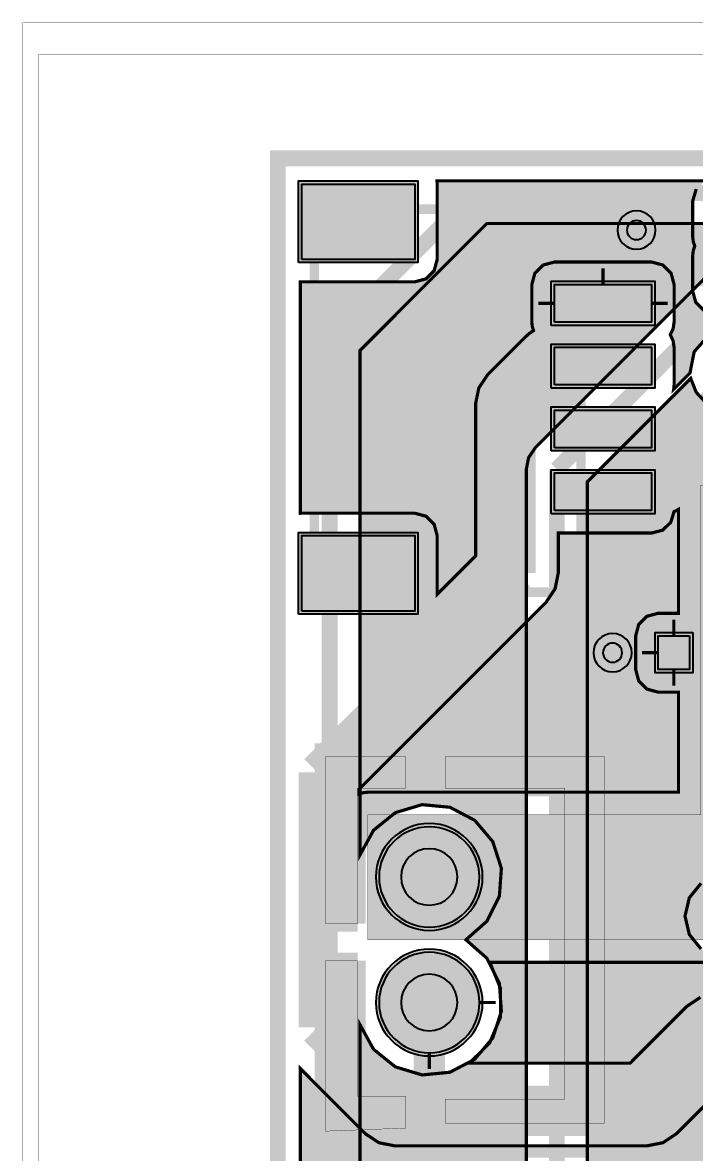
# Model space of a CAD drawing. Header units: millimetres. Extents: x 292.6 to 386.6, y -84.8 to -44.4.
# Drawn here: x 292.61 to 303.31, y -67.52 to -49.53 of the extents above; entities that cross this region are included whole.
import ezdxf

# ---------------------------------------------------------------- set-up
doc = ezdxf.new("R2010")
doc.units = ezdxf.units.MM
doc.header["$MEASUREMENT"] = 0
for name, color, linetype, true_color in [('Board-Outline-Layer', 7, 'Continuous', 0xff00ff), ('Bottom-Layer', 7, 'Continuous', 0x0000ff), ('Bottom-Paste-Mask-Layer', 7, 'Continuous', 0x800000), ('Bottom-Solder-Mask-Layer', 7, 'Continuous', 0xaa00ff), ('Document-Layer', 7, 'Continuous', 0xffffff), ('Hole-Layer', 7, 'Continuous', 0x222222), ('Multi-Layer', 7, 'Continuous', 0xc0c0c0), ('Top-Layer', 7, 'Continuous', 0xff0000), ('Top-Paste-Mask-Layer', 7, 'Continuous', 0x808080), ('Top-Silkscreen-Layer', 7, 'Continuous', 0xffcc00), ('Top-Solder-Mask-Layer', 7, 'Continuous', 0x800080)]:
    doc.layers.add(name, color=color, linetype=linetype, true_color=true_color)

msp = doc.modelspace()

# ---------------------------------------------------------------- hatches: boundary and pattern name
at = {"layer": 'Bottom-Layer'}
for points in [[(297.031, -81.582), (297.031, -74.871), (297.079, -74.985), (297.155, -75.082), (301.791, -79.718), (301.948, -79.823), (302.134, -79.86), (304.419, -79.86), (304.713, -79.91), (304.999, -79.826), (305.219, -79.625), (305.329, -79.348), (305.307, -79.05), (305.156, -78.793), (304.908, -78.628), (304.612, -78.588), (304.329, -78.682), (304.115, -78.89), (302.335, -78.89), (297.983, -74.538), (297.983, -65.489), (298.198, -65.879), (298.545, -66.159), (298.972, -66.288), (299.415, -66.245), (299.81, -66.038), (300.098, -65.698), (300.235, -65.274), (300.203, -64.829), (300.004, -64.43), (299.67, -64.135), (300.004, -63.84), (300.203, -63.441), (300.235, -62.997), (300.098, -62.572), (299.81, -62.232), (299.415, -62.025), (298.972, -61.983), (298.545, -62.111), (298.198, -62.391), (297.983, -62.782), (297.983, -54.748), (300.003, -52.728), (304.345, -52.728), (300.775, -56.299), (300.669, -56.456), (300.632, -56.642), (300.632, -68.295), (300.669, -68.481), (300.775, -68.638), (306.775, -74.638), (306.932, -74.743), (307.118, -74.78), (307.648, -74.78), (313.399, -80.531), (313.556, -80.636), (313.742, -80.673), (316.357, -80.673), (316.651, -80.723), (316.937, -80.639), (317.157, -80.438), (317.267, -80.161), (317.245, -79.863), (317.094, -79.606), (316.846, -79.441), (316.55, -79.401), (316.267, -79.495), (316.054, -79.703), (313.943, -79.703), (308.192, -73.952), (308.034, -73.847), (307.849, -73.81), (307.319, -73.81), (301.603, -68.094), (301.603, -56.843), (303.252, -55.194), (303.338, -55.413), (303.495, -55.587), (303.703, -55.696), (303.936, -55.726), (304.032, -56.035), (304.263, -56.261), (304.574, -56.351), (304.731, -56.456), (304.916, -56.492), (313.284, -56.492), (313.571, -56.563), (313.861, -56.501), (314.094, -56.32), (314.094, -58.558), (306.198, -58.558), (305.973, -58.637), (305.848, -58.84), (305.839, -58.884), (305.837, -58.928), (305.837, -61.35), (305.831, -61.433), (305.837, -61.515), (305.837, -62.054), (305.831, -62.137), (305.837, -62.219), (305.837, -62.484), (305.885, -62.663), (306.016, -62.794), (306.195, -62.842), (307.601, -62.842), (307.78, -62.794), (307.911, -62.663), (307.959, -62.484), (307.959, -60.81), (314.28, -60.81), (314.303, -60.812), (314.326, -60.813), (325.375, -60.813), (325.554, -60.765), (325.685, -60.634), (325.733, -60.455), (325.733, -59.78), (326.156, -59.815), (326.549, -59.653), (326.825, -59.33), (326.925, -58.917), (326.925, -58.017), (326.836, -57.625), (326.587, -57.31), (326.226, -57.133), (325.824, -57.13), (325.46, -57.3), (325.205, -57.611), (324.96, -57.349), (324.619, -57.24), (324.269, -57.312), (323.998, -57.546), (323.876, -57.883), (323.935, -58.236), (323.754, -58.236), (323.575, -58.284), (323.444, -58.415), (323.396, -58.594), (323.396, -59.326), (320.018, -59.326), (320.018, -58.594), (319.97, -58.415), (319.839, -58.284), (319.66, -58.236), (319.448, -58.236), (319.507, -57.883), (319.385, -57.546), (319.115, -57.312), (318.764, -57.24), (318.423, -57.349), (318.179, -57.61), (317.923, -57.3), (317.559, -57.13), (317.158, -57.133), (316.797, -57.31), (316.547, -57.625), (316.459, -58.017), (316.459, -58.572), (316.409, -58.561), (316.358, -58.558), (316.208, -58.558), (316.208, -53.213), (316.208, -53.202), (316.207, -53.19), (316.806, -53.19), (316.593, -53.402), (316.456, -53.67), (316.409, -53.967), (316.409, -54.567), (316.503, -54.983), (316.769, -55.316), (317.153, -55.501), (317.58, -55.501), (317.964, -55.316), (318.23, -54.983), (318.325, -54.567), (318.325, -53.967), (318.278, -53.67), (318.141, -53.402), (317.928, -53.19), (325.456, -53.19), (325.243, -53.402), (325.106, -53.67), (325.058, -53.967), (325.058, -54.567), (325.153, -54.983), (325.419, -55.316), (325.803, -55.501), (326.23, -55.501), (326.614, -55.316), (326.88, -54.983), (326.975, -54.567), (326.975, -53.967), (326.928, -53.67), (326.791, -53.402), (326.577, -53.19), (342.441, -53.19), (343, -53.749), (343.002, -53.787), (343.007, -53.825), (333.076, -53.825), (332.81, -53.846), (332.574, -53.97), (332.406, -54.177), (332.333, -54.434), (332.367, -54.698), (332.503, -54.928), (332.345, -55.239), (332.367, -55.587), (332.564, -55.876), (332.273, -56.045), (332.102, -56.335), (332.096, -56.671), (332.256, -56.967), (332.256, -64.124), (330.813, -65.567), (330.813, -63.88), (330.92, -63.626), (330.915, -63.35), (330.798, -63.1), (330.589, -62.919), (330.325, -62.839), (330.051, -62.874), (330.051, -62.784), (330.266, -62.559), (330.356, -62.261), (330.299, -61.955), (330.109, -61.709), (330.332, -61.474), (330.417, -61.161), (330.344, -60.846), (330.13, -60.603), (330.219, -60.289), (330.148, -59.972), (329.935, -59.726), (329.63, -59.612), (329.307, -59.656), (329.045, -59.849), (328.906, -60.143), (328.923, -60.468), (328.369, -61.022), (328.369, -58.772), (328.356, -58.639), (328.319, -58.511), (328.319, -58.186), (328.369, -57.925), (328.319, -57.664), (328.319, -57.426), (328.369, -57.165), (328.319, -56.904), (328.319, -56.647), (328.369, -56.386), (328.319, -56.124), (328.319, -55.887), (328.365, -55.549), (328.247, -55.228), (327.992, -55), (327.661, -54.918), (327.329, -55), (327.075, -55.228), (326.957, -55.549), (327.003, -55.887), (327.003, -56.124), (326.953, -56.386), (327.003, -56.647), (327.003, -56.904), (326.953, -57.165), (327.003, -57.426), (327.003, -57.664), (326.953, -57.925), (327.003, -58.186), (327.003, -58.511), (326.965, -58.639), (326.953, -58.772), (326.953, -61.175), (323.799, -64.328), (323.601, -64.103), (323.323, -63.989), (323.024, -64.008), (322.764, -64.158), (320.166, -64.158), (319.894, -64.088), (319.617, -64.138), (319.386, -64.298), (316.67, -64.298), (316.405, -64.147), (316.1, -64.13), (315.821, -64.252), (315.625, -64.486), (315.555, -64.783), (315.625, -65.08), (315.821, -65.314), (316.1, -65.435), (316.405, -65.419), (316.67, -65.268), (319.454, -65.268), (319.784, -65.409), (320.139, -65.357), (320.415, -65.128), (322.764, -65.128), (322.829, -65.182), (322.901, -65.227), (319.286, -68.841), (319.103, -69.159), (319.103, -69.525), (319.286, -69.843), (319.603, -70.026), (319.97, -70.026), (320.287, -69.843), (327.735, -62.396), (327.735, -65.611), (327.586, -65.869), (327.565, -66.166), (327.676, -66.442), (327.896, -66.642), (327.826, -66.713), (327.72, -66.87), (327.684, -67.056), (327.684, -68.333), (327.318, -68.699), (327.212, -68.856), (327.176, -69.042), (327.176, -69.545), (327.041, -69.762), (326.998, -70.013), (327.053, -70.262), (313.538, -70.262), (312.214, -68.938), (316.414, -68.938), (316.679, -69.089), (316.983, -69.106), (317.263, -68.984), (317.459, -68.75), (317.529, -68.453), (317.459, -68.156), (317.263, -67.922), (316.983, -67.8), (316.679, -67.817), (316.414, -67.968), (311.244, -67.968), (311.122, -67.846), (310.844, -67.66), (310.516, -67.595), (307.823, -67.595), (305.405, -65.177), (305.405, -64.41), (305.694, -64.294), (305.898, -64.057), (305.972, -63.754), (305.898, -63.451), (305.694, -63.215), (305.405, -63.098), (305.405, -62.908), (305.32, -62.535), (305.082, -62.237), (304.738, -62.071), (304.356, -62.071), (304.012, -62.237), (303.773, -62.535), (303.688, -62.908), (303.688, -63.109), (303.417, -63.235), (303.229, -63.467), (303.161, -63.759), (303.229, -64.05), (303.417, -64.282), (303.688, -64.408), (303.688, -65.532), (303.754, -65.861), (303.94, -66.139), (306.861, -69.06), (307.139, -69.246), (307.468, -69.311), (310.16, -69.311), (312.551, -71.702), (311.873, -71.702), (311.641, -71.562), (311.372, -71.526), (311.111, -71.601), (310.902, -71.773), (310.78, -72.015), (310.765, -72.286), (310.714, -72.286), (310.446, -72.134), (310.14, -72.119), (309.859, -72.244), (309.665, -72.483), (309.599, -72.783), (309.241, -72.756), (308.922, -72.92), (308.734, -73.226), (308.734, -73.585), (308.92, -73.891), (309.239, -74.056), (309.597, -74.03), (309.889, -73.822), (309.954, -73.836), (310.02, -73.84), (310.504, -73.84), (310.639, -73.821), (310.764, -73.764), (318.316, -73.764), (320.663, -76.111), (320.82, -76.216), (321.006, -76.253), (327.712, -76.253), (327.832, -76.238), (327.945, -76.193), (326.142, -77.997), (326.037, -78.154), (326, -78.34), (326, -78.718), (325.849, -78.983), (325.832, -79.288), (325.954, -79.567), (326.188, -79.763), (326.485, -79.833), (326.782, -79.763), (327.016, -79.567), (327.137, -79.288), (327.121, -78.983), (326.97, -78.718), (326.97, -78.541), (329.969, -75.542), (332.035, -75.542), (332.296, -75.692), (332.597, -75.711), (332.875, -75.595), (333.073, -75.367), (333.15, -75.076), (333.089, -74.78), (335.334, -74.78), (336.911, -76.357), (336.931, -76.643), (337.07, -76.894), (337.302, -77.062), (337.583, -77.117), (339.444, -78.978), (339.525, -79.272), (339.728, -79.499), (340.012, -79.611), (340.316, -79.583), (340.576, -79.423), (340.736, -79.164), (340.763, -78.86), (340.651, -78.576), (340.424, -78.372), (340.13, -78.291), (338.227, -76.388), (338.148, -76.135), (337.976, -75.933), (337.74, -75.814), (335.878, -73.952), (335.72, -73.847), (335.535, -73.81), (335.309, -73.81), (336.397, -72.722), (336.449, -73.032), (336.638, -73.284), (336.922, -73.42), (337.236, -73.41), (337.511, -73.256), (337.644, -73.256), (337.669, -73.526), (337.801, -73.763), (338.016, -73.928), (338.279, -73.993), (338.798, -74.511), (338.955, -74.616), (339.141, -74.653), (363.094, -74.653), (363.279, -74.616), (363.437, -74.511), (367.882, -70.066), (367.987, -69.909), (368.024, -69.723), (368.024, -66.492), (368.175, -66.227), (368.191, -65.923), (368.07, -65.643), (367.836, -65.447), (367.539, -65.377), (367.242, -65.447), (367.008, -65.643), (366.886, -65.923), (366.903, -66.227), (367.054, -66.492), (367.054, -69.522), (362.893, -73.683), (362.614, -73.683), (364.58, -71.717), (364.685, -71.56), (364.722, -71.374), (364.722, -67.762), (364.896, -67.493), (364.924, -67.174), (364.798, -66.879), (364.798, -65.933), (364.956, -65.643), (364.954, -65.313), (364.793, -65.024), (365.081, -65.024), (365.346, -65.16), (365.645, -65.165), (365.915, -65.039), (366.103, -64.807), (366.17, -64.516), (366.103, -64.225), (365.915, -63.994), (365.645, -63.868), (365.346, -63.873), (365.081, -64.008), (362.301, -64.008), (362.035, -63.873), (361.737, -63.868), (361.466, -63.994), (361.279, -64.225), (361.212, -64.516), (361.279, -64.807), (361.466, -65.039), (361.737, -65.165), (362.035, -65.16), (362.301, -65.024), (363.832, -65.024), (363.671, -65.313), (363.67, -65.643), (363.828, -65.933), (363.828, -66.783), (363.643, -67.059), (363.615, -67.39), (363.752, -67.693), (363.752, -71.173), (361.75, -73.175), (359.614, -73.175), (359.789, -72.896), (359.807, -72.567), (359.666, -72.27), (359.399, -72.078), (359.072, -72.037), (358.766, -72.159), (358.538, -72.159), (358.743, -71.905), (358.802, -71.584), (358.701, -71.273), (358.464, -71.049), (358.148, -70.965), (357.831, -71.042), (353.106, -71.042), (352.851, -70.894), (352.557, -70.871), (352.283, -70.977), (352.081, -71.192), (351.993, -71.473), (352.035, -71.765), (352.199, -72.01), (352.452, -72.159), (342.591, -72.159), (342.276, -71.995), (341.922, -72.017), (341.63, -72.219), (341.483, -72.542), (341.524, -72.894), (341.741, -73.175), (339.66, -73.175), (338.979, -72.494), (340.311, -72.494), (340.524, -72.703), (340.807, -72.796), (341.103, -72.757), (341.351, -72.591), (341.502, -72.334), (341.524, -72.036), (341.414, -71.759), (341.194, -71.558), (340.908, -71.474), (340.614, -71.524), (336.833, -71.524), (338.038, -70.319), (344.21, -70.319), (344.47, -70.479), (344.773, -70.506), (345.057, -70.395), (345.261, -70.168), (345.341, -69.874), (345.282, -69.575), (345.095, -69.334), (344.82, -69.202), (344.515, -69.208), (344.244, -69.349), (344.064, -69.349), (344.072, -69.25), (344.064, -69.151), (351.582, -69.151), (351.378, -69.338), (351.268, -69.592), (351.271, -69.868), (351.386, -70.119), (351.594, -70.302), (351.858, -70.384), (352.133, -70.35), (352.37, -70.208), (358.067, -70.208), (359.51, -71.652), (359.592, -71.949), (359.801, -72.177), (360.089, -72.286), (360.396, -72.252), (360.655, -72.084), (360.718, -72.424), (360.944, -72.685), (361.271, -72.798), (361.61, -72.73), (361.869, -72.501), (361.978, -72.173), (361.906, -71.834), (361.674, -71.578), (361.674, -68.354), (362.215, -68.895), (362.325, -69.179), (362.551, -69.383), (362.844, -69.465), (363.143, -69.408), (363.384, -69.223), (363.518, -68.949), (363.515, -68.645), (363.377, -68.374), (363.132, -68.193), (362.832, -68.141), (361.405, -66.713), (361.247, -66.608), (361.062, -66.571), (356.869, -66.571), (356.187, -65.89), (356.097, -65.578), (355.87, -65.347), (355.56, -65.251), (355.242, -65.313), (354.991, -65.519), (354.686, -65.214), (354.958, -65.203), (355.203, -65.082), (355.379, -64.874), (355.456, -64.612), (355.421, -64.341), (355.28, -64.108), (355.28, -63.365), (355.523, -63.412), (355.767, -63.366), (355.977, -63.234), (364.813, -63.234), (365.058, -63.372), (365.338, -63.396), (365.603, -63.301), (365.805, -63.105), (365.908, -62.843), (365.892, -62.562), (365.761, -62.313), (365.539, -62.14), (365.559, -61.942), (365.519, -61.748), (365.738, -61.468), (365.781, -61.115), (365.636, -60.791), (365.344, -60.588), (364.989, -60.565), (364.674, -60.729), (363.597, -60.729), (363.398, -60.601), (363.168, -60.551), (361.583, -58.966), (361.425, -58.861), (361.24, -58.824), (356.998, -58.824), (356.812, -58.861), (356.655, -58.966), (354.569, -61.052), (354.569, -60.586), (354.532, -60.401), (354.427, -60.243), (349.325, -55.141), (352.171, -55.141), (352.211, -55.569), (352.398, -55.956), (352.709, -56.253), (353.104, -56.423), (353.533, -56.443), (353.942, -56.311), (354.28, -56.045), (354.503, -55.678), (354.583, -55.255), (354.51, -54.832), (354.293, -54.46), (353.96, -54.188), (353.553, -54.05), (353.124, -54.063), (353.078, -54.018), (352.864, -53.875), (352.613, -53.825), (345.969, -53.825), (345.953, -53.548), (345.824, -53.302), (345.606, -53.131), (345.337, -53.063), (344.321, -52.047), (382.315, -52.047), (382.315, -81.582)], [(298.286, -63.135, 1), (299.886, -63.135, 1)], [(298.286, -65.135, 1), (299.886, -65.135, 1)]]:
    msp.add_hatch(color=256, dxfattribs=at).paths.add_polyline_path(points)
at = {"layer": 'Bottom-Paste-Mask-Layer'}
for points in [[(298.286, -63.135, 1), (299.886, -63.135, 1)], [(298.286, -65.135, 1), (299.886, -65.135, 1)]]:
    msp.add_hatch(color=256, dxfattribs=at).paths.add_polyline_path(points)
at = {"layer": 'Bottom-Solder-Mask-Layer'}
for points in [[(298.235, -63.135, 1), (299.936, -63.135, 1)], [(298.235, -65.135, 1), (299.936, -65.135, 1)]]:
    msp.add_hatch(color=256, dxfattribs=at).paths.add_polyline_path(points)
at = {"layer": 'Document-Layer'}
for points in [[(297.943, -63.881), (297.435, -63.881), (297.435, -61.214), (298.705, -61.214), (298.705, -61.722), (297.943, -61.722)], [(297.943, -63.881), (297.435, -63.881), (297.435, -61.214), (298.705, -61.214), (298.705, -61.722), (297.943, -61.722)], [(299.34, -67.056), (299.34, -66.675), (301.245, -66.675), (301.245, -61.722), (299.34, -61.722), (299.34, -61.214), (301.88, -61.214), (301.88, -67.056)], [(299.34, -67.056), (299.34, -66.675), (301.245, -66.675), (301.245, -61.722), (299.34, -61.722), (299.34, -61.214), (301.88, -61.214), (301.88, -67.056)], [(298.705, -67.135), (298.705, -66.627), (297.943, -66.627), (297.943, -64.468), (297.435, -64.468), (297.435, -67.183)], [(298.705, -67.135), (298.705, -66.627), (297.943, -66.627), (297.943, -64.468), (297.435, -64.468), (297.435, -67.183)]]:
    msp.add_hatch(color=256, dxfattribs=at).paths.add_polyline_path(points)
at = {"layer": 'Hole-Layer'}
for points in [[(298.636, -63.135, 1), (299.536, -63.135, 1)], [(298.636, -65.135, 1), (299.536, -65.135, 1)]]:
    msp.add_hatch(color=256, dxfattribs=at).paths.add_polyline_path(points)
at = {"layer": 'Multi-Layer'}
for points in [[(298.286, -63.135, 1), (299.886, -63.135, 1)], [(298.286, -63.135, 1), (299.886, -63.135, 1)], [(298.286, -63.135, 1), (299.886, -63.135, 1)], [(298.286, -65.135, 1), (299.886, -65.135, 1)], [(298.286, -65.135, 1), (299.886, -65.135, 1)], [(298.286, -65.135, 1), (299.886, -65.135, 1)]]:
    msp.add_hatch(color=256, dxfattribs=at).paths.add_polyline_path(points)
at = {"layer": 'Top-Layer'}
for points in [[(297.031, -57.342), (297.031, -53.657), (297.042, -53.657), (297.054, -53.657), (298.854, -53.657), (299.033, -53.609), (299.164, -53.478), (299.212, -53.299), (299.212, -52.099), (299.211, -52.073), (299.208, -52.047), (303.487, -52.047), (303.339, -52.179), (303.283, -52.37), (303.283, -52.936), (303.292, -53.013), (303.316, -53.086), (303.292, -53.159), (303.283, -53.236), (303.283, -53.802), (303.331, -53.981), (303.463, -54.112), (303.642, -54.16), (304.182, -54.16), (304.361, -54.112), (304.492, -53.981), (304.54, -53.802), (304.54, -53.261), (305.253, -53.261), (305.385, -53.42), (305.583, -53.479), (305.894, -53.479), (305.874, -53.496), (305.855, -53.515), (305.54, -53.83), (305.476, -53.908), (305.43, -53.997), (305.28, -54.129), (305.225, -54.321), (305.225, -55.321), (305.272, -55.5), (305.404, -55.631), (305.583, -55.679), (306.183, -55.679), (306.273, -55.668), (306.358, -55.634), (306.371, -55.641), (306.385, -55.648), (306.331, -55.75), (306.312, -55.864), (306.312, -56.404), (306.319, -56.472), (306.338, -56.538), (303.819, -56.538), (304.166, -56.192), (304.452, -56.335), (304.772, -56.328), (305.051, -56.172), (305.225, -55.903), (305.252, -55.584), (305.127, -55.289), (304.878, -55.088), (304.564, -55.026), (304.456, -54.699), (304.198, -54.471), (303.861, -54.402), (303.535, -54.512), (303.307, -54.77), (303.24, -55.108), (302.98, -55.368), (302.985, -55.334), (302.987, -55.299), (302.987, -54.699), (302.971, -54.595), (302.926, -54.499), (302.971, -54.404), (302.987, -54.299), (302.987, -53.699), (302.939, -53.52), (302.808, -53.389), (302.629, -53.341), (301.079, -53.341), (300.9, -53.389), (300.768, -53.52), (300.72, -53.699), (300.72, -54.299), (300.727, -54.367), (300.747, -54.433), (300.679, -54.479), (300.617, -54.534), (300.017, -55.134), (299.875, -55.347), (299.824, -55.599), (299.824, -58.021), (299.212, -58.633), (299.212, -57.699), (299.164, -57.52), (299.033, -57.389), (298.854, -57.341), (297.054, -57.341), (297.042, -57.341)], [(297.054, -53.299), (297.054, -52.099), (298.854, -52.099), (298.854, -53.299)], [(301.079, -54.299), (301.079, -53.699), (302.629, -53.699), (302.629, -54.299)], [(301.079, -55.299), (301.079, -54.699), (302.629, -54.699), (302.629, -55.299)], [(301.079, -56.299), (301.079, -55.699), (302.629, -55.699), (302.629, -56.299)], [(301.079, -57.299), (301.079, -56.699), (302.629, -56.699), (302.629, -57.299)], [(298.109, -64.135), (298.109, -62.143), (303.415, -62.143), (303.415, -56.896), (308.103, -56.896), (308.103, -58.345), (305.69, -58.345), (305.69, -64.135)], [(301.141, -57.657), (302.629, -57.657), (302.803, -57.612), (302.933, -57.488), (302.986, -57.316), (303.022, -57.3), (303.057, -57.28), (303.057, -58.935), (302.733, -58.935), (302.554, -58.983), (302.423, -59.114), (302.375, -59.293), (302.375, -59.833), (302.423, -60.012), (302.554, -60.143), (302.733, -60.191), (303.057, -60.191), (303.057, -61.785), (298.109, -61.785), (298.035, -61.792), (297.963, -61.816), (297.963, -61.743), (300.948, -58.758), (301.091, -58.545), (301.141, -58.293)], [(297.054, -58.899), (297.054, -57.699), (298.854, -57.699), (298.854, -58.899)], [(303.233, -59.293), (303.233, -59.833), (302.733, -59.833), (302.733, -59.293)], [(305.69, -64.493), (305.869, -64.445), (306, -64.314), (306.048, -64.135), (306.048, -62.627), (306.284, -62.765), (306.557, -62.797), (306.818, -62.715), (306.871, -62.727), (306.924, -62.731), (307.424, -62.731), (307.512, -62.72), (307.595, -62.688), (307.677, -62.72), (307.765, -62.731), (308.265, -62.731), (308.444, -62.683), (308.575, -62.552), (308.623, -62.373), (308.623, -61.833), (308.623, -61.831), (308.816, -62.025), (308.898, -62.094), (308.991, -62.147), (308.948, -62.24), (308.934, -62.341), (308.934, -62.881), (308.941, -62.951), (308.961, -63.019), (308.865, -63.019), (308.632, -63.065), (308.435, -63.197), (308.12, -63.512), (308.003, -63.676), (307.946, -63.869), (307.905, -63.96), (307.892, -64.059), (307.892, -65.001), (303.658, -65.001), (303.406, -65.051), (303.192, -65.194), (302.285, -66.101), (299.724, -66.101), (300.046, -65.782), (300.221, -65.365), (300.222, -64.912), (300.05, -64.493)], [(298.286, -63.135, 1), (299.886, -63.135, 1)], [(298.286, -65.135, 1), (299.886, -65.135, 1)], [(297.484, -80.238), (298.828, -81.582), (297.031, -81.582), (297.031, -66.186), (298.069, -67.225), (298.283, -67.367), (298.535, -67.417), (302.557, -67.417), (302.809, -67.367), (303.023, -67.225), (303.93, -66.317), (307.891, -66.317), (307.891, -67.259), (307.939, -67.438), (308.07, -67.569), (308.25, -67.617), (308.85, -67.617), (309.087, -67.528), (309.205, -67.303), (309.205, -67.421), (309.253, -67.6), (309.384, -67.731), (309.563, -67.779), (310.468, -67.779), (312.532, -69.843), (312.762, -69.996), (313.033, -70.05), (315.607, -70.05), (315.496, -70.178), (315.456, -70.342), (315.456, -74.156), (304.469, -74.156), (304.469, -74.014), (304.465, -73.964), (304.454, -73.914), (304.465, -73.864), (304.469, -73.814), (304.469, -73.514), (304.465, -73.463), (304.454, -73.414), (304.465, -73.365), (304.469, -73.314), (304.469, -73.149), (308.429, -73.149), (308.71, -73.43), (308.809, -73.756), (309.058, -73.99), (309.39, -74.069), (309.718, -73.973), (309.954, -73.726), (310.036, -73.395), (310.391, -73.422), (310.709, -73.26), (310.898, -72.958), (310.903, -72.601), (311.165, -72.799), (311.49, -72.847), (311.798, -72.733), (312.013, -72.485), (312.083, -72.164), (311.991, -71.849), (311.759, -71.617), (311.444, -71.524), (311.24, -71.321), (311.083, -71.216), (310.897, -71.179), (304.469, -71.179), (304.469, -71.014), (304.421, -70.835), (304.29, -70.704), (304.111, -70.656), (303.213, -70.656), (303.255, -70.564), (303.269, -70.464), (303.269, -67.964), (303.221, -67.785), (303.09, -67.654), (302.911, -67.606), (299.711, -67.606), (299.532, -67.654), (299.4, -67.785), (299.353, -67.964), (299.353, -70.464), (299.4, -70.643), (299.532, -70.774), (299.711, -70.822), (302.008, -70.822), (301.967, -70.914), (301.952, -71.014), (301.952, -71.314), (301.956, -71.365), (301.967, -71.414), (301.956, -71.463), (301.952, -71.514), (301.952, -71.814), (301.956, -71.864), (301.967, -71.914), (301.956, -71.964), (301.952, -72.014), (301.952, -72.314), (301.956, -72.365), (301.967, -72.414), (301.956, -72.463), (301.952, -72.514), (301.952, -72.665), (300.019, -72.665), (299.833, -72.702), (299.676, -72.807), (297.484, -74.999), (297.379, -75.156), (297.342, -75.342), (297.342, -79.895), (297.379, -80.08), (297.484, -80.238)]]:
    msp.add_hatch(color=256, dxfattribs=at).paths.add_polyline_path(points)
at = {"layer": 'Top-Paste-Mask-Layer'}
for points in [[(297.054, -53.299), (297.054, -52.099), (298.854, -52.099), (298.854, -53.299)], [(301.079, -54.299), (301.079, -53.699), (302.629, -53.699), (302.629, -54.299)], [(301.079, -55.299), (301.079, -54.699), (302.629, -54.699), (302.629, -55.299)], [(301.079, -56.299), (301.079, -55.699), (302.629, -55.699), (302.629, -56.299)], [(301.079, -57.299), (301.079, -56.699), (302.629, -56.699), (302.629, -57.299)], [(297.054, -58.899), (297.054, -57.699), (298.854, -57.699), (298.854, -58.899)], [(303.233, -59.293), (303.233, -59.833), (302.733, -59.833), (302.733, -59.293)], [(298.286, -63.135, 1), (299.886, -63.135, 1)], [(298.286, -65.135, 1), (299.886, -65.135, 1)]]:
    msp.add_hatch(color=256, dxfattribs=at).paths.add_polyline_path(points)
at = {"layer": 'Top-Solder-Mask-Layer'}
for points in [[(297.003, -53.35), (297.003, -52.048), (298.904, -52.048), (298.904, -53.35)], [(301.028, -54.35), (301.028, -53.648), (302.679, -53.648), (302.679, -54.35)], [(301.028, -55.35), (301.028, -54.648), (302.679, -54.648), (302.679, -55.35)], [(301.028, -56.35), (301.028, -55.648), (302.679, -55.648), (302.679, -56.35)], [(301.028, -57.35), (301.028, -56.648), (302.679, -56.648), (302.679, -57.35)], [(297.003, -58.95), (297.003, -57.648), (298.904, -57.648), (298.904, -58.95)], [(303.284, -59.242), (303.284, -59.884), (302.683, -59.884), (302.683, -59.242)], [(298.235, -63.135, 1), (299.936, -63.135, 1)], [(298.235, -65.135, 1), (299.936, -65.135, 1)]]:
    msp.add_hatch(color=256, dxfattribs=at).paths.add_polyline_path(points)

# ---------------------------------------------------------------- linework, layer by layer
at = {"layer": 'Board-Outline-Layer', "const_width": 0.254}
msp.add_lwpolyline([(296.673, -81.94), (296.673, -51.689), (382.673, -51.689), (382.673, -81.94)], close=True, dxfattribs=at)
at = {"layer": 'Bottom-Layer', "const_width": 0.00508}
msp.add_lwpolyline([(292.863, -84.836), (292.863, -50.038), (386.589, -50.038), (386.589, -84.836)], close=True, dxfattribs=at)
at = {"layer": 'Bottom-Layer'}
for points, const_width in [([(299.802, -52.243), (297.498, -54.547)], 0.254), ([(305.013, -52.243), (299.802, -52.243)], 0.254), ([(297.983, -74.538), (297.983, -65.489), (298.198, -65.879), (298.545, -66.159), (298.972, -66.288), (299.415, -66.245), (299.81, -66.038), (300.098, -65.698), (300.235, -65.274), (300.203, -64.829), (300.004, -64.43), (299.67, -64.135), (300.004, -63.84), (300.203, -63.441), (300.235, -62.997), (300.098, -62.572), (299.81, -62.232), (299.415, -62.025), (298.972, -61.983), (298.545, -62.111), (298.198, -62.391), (297.983, -62.782), (297.983, -54.748), (300.003, -52.728), (304.345, -52.728), (300.775, -56.299), (300.669, -56.456), (300.632, -56.642), (300.632, -68.295)], 0.0508), ([(305.055, -52.705), (301.118, -56.642)], 0.254), ([(297.498, -54.547), (297.498, -74.739)], 0.254), ([(313.943, -79.703), (308.192, -73.952), (308.034, -73.847), (307.849, -73.81), (307.319, -73.81), (301.603, -68.094), (301.603, -56.843), (303.252, -55.194), (303.338, -55.413), (303.495, -55.587), (303.703, -55.696), (303.936, -55.726), (304.032, -56.035), (304.263, -56.261), (304.574, -56.351), (304.731, -56.456), (304.916, -56.492), (313.284, -56.492)], 0.0508), ([(301.118, -56.642), (301.118, -68.295)], 0.254), ([(303.417, -63.235), (303.229, -63.467), (303.161, -63.759), (303.229, -64.05), (303.417, -64.282)], 0.0508), ([(299.086, -65.135), (299.086, -69.215)], 0.5), ([(299.883, -65.135), (300.142, -65.135)], 0.0508), ([(299.086, -65.933), (299.086, -66.192)], 0.0508)]:
    msp.add_lwpolyline(points, dxfattribs=dict(at, const_width=const_width))
for points in [[(298.286, -63.135, 1), (299.886, -63.135), (299.886, -63.135, 1), (298.286, -63.135)], [(298.286, -65.135, 1), (299.886, -65.135), (299.886, -65.135, 1), (298.286, -65.135)]]:
    msp.add_lwpolyline(points, format="xyb", dxfattribs=at)
at = {"layer": 'Bottom-Paste-Mask-Layer'}
for points in [[(298.286, -63.135, 1), (299.886, -63.135), (299.886, -63.135, 1), (298.286, -63.135)], [(298.286, -65.135, 1), (299.886, -65.135), (299.886, -65.135, 1), (298.286, -65.135)]]:
    msp.add_lwpolyline(points, format="xyb", dxfattribs=at)
at = {"layer": 'Bottom-Solder-Mask-Layer'}
for points in [[(298.235, -63.135, 1), (299.936, -63.135, 1)], [(298.235, -65.135, 1), (299.936, -65.135, 1)]]:
    msp.add_lwpolyline(points, format="xyb", close=True, dxfattribs=at)
at = {"layer": 'Document-Layer', "const_width": 0.152}
for points in [[(297.254, -52.499), (301.504, -52.499)], [(297.254, -58.599), (297.254, -52.499)], [(297.254, -52.499), (301.504, -52.499)], [(297.254, -58.599), (297.254, -52.499)], [(301.504, -52.499), (301.504, -58.599)], [(301.504, -52.499), (301.504, -58.599)], [(301.504, -58.599), (297.254, -58.599)], [(301.504, -58.599), (297.254, -58.599)]]:
    msp.add_lwpolyline(points, dxfattribs=at)
at = {"layer": 'Document-Layer', "const_width": 0.00508}
for points in [[(297.943, -63.881), (297.435, -63.881), (297.435, -61.214), (298.705, -61.214), (298.705, -61.722), (297.943, -61.722)], [(297.943, -63.881), (297.435, -63.881), (297.435, -61.214), (298.705, -61.214), (298.705, -61.722), (297.943, -61.722)], [(299.34, -67.056), (299.34, -66.675), (301.245, -66.675), (301.245, -61.722), (299.34, -61.722), (299.34, -61.214), (301.88, -61.214), (301.88, -67.056)], [(299.34, -67.056), (299.34, -66.675), (301.245, -66.675), (301.245, -61.722), (299.34, -61.722), (299.34, -61.214), (301.88, -61.214), (301.88, -67.056)], [(298.705, -67.135), (298.705, -66.627), (297.943, -66.627), (297.943, -64.468), (297.435, -64.468), (297.435, -67.183)], [(298.705, -67.135), (298.705, -66.627), (297.943, -66.627), (297.943, -64.468), (297.435, -64.468), (297.435, -67.183)]]:
    msp.add_lwpolyline(points, close=True, dxfattribs=at)
at = {"layer": 'Hole-Layer'}
for points in [[(302.235, -52.832, 1), (302.54, -52.832, 1)], [(301.854, -59.563, 1), (302.159, -59.563, 1)], [(298.636, -63.135, 1), (299.536, -63.135, 1)], [(298.636, -65.135, 1), (299.536, -65.135, 1)]]:
    msp.add_lwpolyline(points, format="xyb", close=True, dxfattribs=at)
at = {"layer": 'Multi-Layer'}
for points in [[(302.083, -52.832, 1), (302.693, -52.832, 1)], [(301.702, -59.563, 1), (302.312, -59.563, 1)]]:
    msp.add_lwpolyline(points, format="xyb", close=True, dxfattribs=at)
for points in [[(298.286, -63.135, 1), (299.886, -63.135), (299.886, -63.135, 1), (298.286, -63.135)], [(298.286, -63.135, 1), (299.886, -63.135), (299.886, -63.135, 1), (298.286, -63.135)], [(298.286, -63.135, 1), (299.886, -63.135), (299.886, -63.135, 1), (298.286, -63.135)], [(298.286, -65.135, 1), (299.886, -65.135), (299.886, -65.135, 1), (298.286, -65.135)], [(298.286, -65.135, 1), (299.886, -65.135), (299.886, -65.135, 1), (298.286, -65.135)], [(298.286, -65.135, 1), (299.886, -65.135), (299.886, -65.135, 1), (298.286, -65.135)]]:
    msp.add_lwpolyline(points, format="xyb", dxfattribs=at)
at = {"layer": 'Top-Layer'}
for points, const_width in [([(292.609, -84.709), (292.609, -49.53), (385.446, -49.53), (385.446, -84.709)], 0.00508), ([(298.109, -64.135), (298.109, -62.143), (303.415, -62.143), (303.415, -56.896), (308.103, -56.896), (308.103, -58.345), (305.69, -58.345), (305.69, -64.135)], 0.00508), ([(301.141, -57.657), (302.629, -57.657), (302.803, -57.612), (302.933, -57.488), (302.986, -57.316), (303.022, -57.3), (303.057, -57.28), (303.057, -58.935), (302.733, -58.935), (302.554, -58.983), (302.423, -59.114), (302.375, -59.293), (302.375, -59.833), (302.423, -60.012), (302.554, -60.143), (302.733, -60.191), (303.057, -60.191), (303.057, -61.785), (298.109, -61.785), (298.035, -61.792), (297.963, -61.816), (297.963, -61.743), (300.948, -58.758), (301.091, -58.545), (301.141, -58.293)], 0.0508)]:
    msp.add_lwpolyline(points, close=True, dxfattribs=dict(at, const_width=const_width))
for points, const_width in [([(303.535, -54.512), (303.307, -54.77), (303.24, -55.108), (302.98, -55.368), (302.985, -55.334), (302.987, -55.299), (302.987, -54.699), (302.971, -54.595), (302.926, -54.499), (302.971, -54.404), (302.987, -54.299), (302.987, -53.699), (302.939, -53.52), (302.808, -53.389), (302.629, -53.341), (301.079, -53.341), (300.9, -53.389), (300.768, -53.52), (300.72, -53.699), (300.72, -54.299), (300.727, -54.367), (300.747, -54.433), (300.679, -54.479), (300.617, -54.534), (300.017, -55.134), (299.875, -55.347), (299.824, -55.599), (299.824, -58.021), (299.212, -58.633), (299.212, -57.699), (299.164, -57.52), (299.033, -57.389), (298.854, -57.341), (297.054, -57.341), (297.042, -57.341), (297.031, -57.342), (297.031, -53.657), (297.042, -53.657), (297.054, -53.657), (298.854, -53.657), (299.033, -53.609), (299.164, -53.478), (299.212, -53.299), (299.212, -52.099), (299.211, -52.073), (299.208, -52.047), (303.487, -52.047)], 0.0508), ([(303.339, -52.179), (303.283, -52.37), (303.283, -52.936), (303.292, -53.013), (303.316, -53.086), (303.292, -53.159), (303.283, -53.236), (303.283, -53.802), (303.331, -53.981), (303.463, -54.112)], 0.0508), ([(301.854, -53.702), (301.854, -53.443)], 0.0508), ([(302.11, -53.999), (302.515, -53.594)], 0.254), ([(302.515, -53.594), (303.836, -53.594)], 0.254), ([(301.081, -53.999), (300.822, -53.999)], 0.0508), ([(301.854, -53.999), (302.11, -53.999)], 0.254), ([(302.626, -53.999), (302.885, -53.999)], 0.0508), ([(301.083, -54.999), (300.483, -55.599)], 0.6), ([(301.854, -54.999), (301.083, -54.999)], 0.6), ([(303.035, -55.999), (303.789, -55.245)], 0.254), ([(300.483, -55.599), (300.483, -58.293)], 0.6), ([(303.983, -55.688), (302.806, -56.866)], 0.254), ([(301.854, -55.999), (303.035, -55.999)], 0.254), ([(301.987, -56.866), (301.854, -56.999)], 0.254), ([(302.806, -56.866), (301.987, -56.866)], 0.254), ([(300.483, -58.293), (297.305, -61.471)], 0.6), ([(302.983, -59.296), (302.983, -59.037)], 0.0508), ([(302.007, -59.563), (302.983, -59.563)], 0.254), ([(302.736, -59.563), (302.477, -59.563)], 0.0508), ([(302.983, -59.831), (302.983, -60.09)], 0.0508), ([(297.305, -61.471), (297.305, -65.53)], 0.6), ([(303.406, -65.051), (303.192, -65.194), (302.285, -66.101), (299.724, -66.101), (300.046, -65.782), (300.221, -65.365), (300.222, -64.912), (300.05, -64.493), (305.69, -64.493)], 0.0508), ([(299.883, -65.135), (300.142, -65.135)], 0.0508), ([(297.305, -65.53), (298.535, -66.759)], 0.6), ([(302.557, -66.759), (303.658, -65.659)], 0.6), ([(297.031, -81.582), (297.031, -66.186), (298.069, -67.225), (298.283, -67.367), (298.535, -67.417), (302.557, -67.417), (302.809, -67.367), (303.023, -67.225), (303.93, -66.317), (307.891, -66.317), (307.891, -67.259), (307.939, -67.438), (308.07, -67.569)], 0.0508), ([(298.535, -66.759), (302.557, -66.759)], 0.6)]:
    msp.add_lwpolyline(points, dxfattribs=dict(at, const_width=const_width))
for points in [[(297.054, -53.299), (297.054, -52.099), (298.854, -52.099), (298.854, -53.299)], [(301.079, -54.299), (301.079, -53.699), (302.629, -53.699), (302.629, -54.299)], [(301.079, -55.299), (301.079, -54.699), (302.629, -54.699), (302.629, -55.299)], [(301.079, -56.299), (301.079, -55.699), (302.629, -55.699), (302.629, -56.299)], [(301.079, -57.299), (301.079, -56.699), (302.629, -56.699), (302.629, -57.299)], [(297.054, -58.899), (297.054, -57.699), (298.854, -57.699), (298.854, -58.899)], [(303.233, -59.293), (303.233, -59.833), (302.733, -59.833), (302.733, -59.293)]]:
    msp.add_lwpolyline(points, close=True, dxfattribs=at)
for points in [[(298.286, -63.135, 1), (299.886, -63.135), (299.886, -63.135, 1), (298.286, -63.135)], [(298.286, -65.135, 1), (299.886, -65.135), (299.886, -65.135, 1), (298.286, -65.135)]]:
    msp.add_lwpolyline(points, format="xyb", dxfattribs=at)
at = {"layer": 'Top-Paste-Mask-Layer'}
for points in [[(297.054, -53.299), (297.054, -52.099), (298.854, -52.099), (298.854, -53.299)], [(301.079, -54.299), (301.079, -53.699), (302.629, -53.699), (302.629, -54.299)], [(301.079, -55.299), (301.079, -54.699), (302.629, -54.699), (302.629, -55.299)], [(301.079, -56.299), (301.079, -55.699), (302.629, -55.699), (302.629, -56.299)], [(301.079, -57.299), (301.079, -56.699), (302.629, -56.699), (302.629, -57.299)], [(297.054, -58.899), (297.054, -57.699), (298.854, -57.699), (298.854, -58.899)], [(303.233, -59.293), (303.233, -59.833), (302.733, -59.833), (302.733, -59.293)]]:
    msp.add_lwpolyline(points, close=True, dxfattribs=at)
for points in [[(298.286, -63.135, 1), (299.886, -63.135), (299.886, -63.135, 1), (298.286, -63.135)], [(298.286, -65.135, 1), (299.886, -65.135), (299.886, -65.135, 1), (298.286, -65.135)]]:
    msp.add_lwpolyline(points, format="xyb", dxfattribs=at)
at = {"layer": 'Top-Silkscreen-Layer'}
for points, const_width in [([(298.954, -52.499), (301.554, -52.499)], 0.152), ([(298.954, -52.499), (301.554, -52.499)], 0.152), ([(301.554, -52.499), (301.554, -53.599)], 0.152), ([(301.554, -52.499), (301.554, -53.599)], 0.152), ([(297.254, -53.399), (297.254, -57.599)], 0.152), ([(297.254, -53.399), (297.254, -57.599)], 0.152), ([(301.554, -57.399), (301.554, -58.599)], 0.152), ([(301.554, -57.399), (301.554, -58.599)], 0.152), ([(301.554, -58.599), (298.954, -58.599)], 0.152), ([(301.554, -58.599), (298.954, -58.599)], 0.152), ([(302.682, -59.066), (303.182, -59.066)], 0.152), ([(302.682, -59.066), (303.182, -59.066)], 0.152), ([(302.53, -59.91), (302.53, -59.218)], 0.152), ([(302.53, -59.91), (302.53, -59.218)], 0.152), ([(303.182, -60.063), (302.682, -60.063)], 0.152), ([(303.182, -60.063), (302.682, -60.063)], 0.152), ([(298.705, -61.214), (298.705, -61.722)], 0.254), ([(298.705, -61.214), (298.705, -61.722)], 0.254), ([(299.34, -61.214), (299.34, -61.722)], 0.254), ([(299.34, -61.214), (299.34, -61.722)], 0.254), ([(298.705, -61.722), (297.943, -61.722)], 0.254), ([(297.943, -61.722), (297.943, -63.881)], 0.254), ([(298.705, -61.722), (297.943, -61.722)], 0.254), ([(297.943, -61.722), (297.943, -63.881)], 0.254), ([(299.34, -61.722), (301.245, -61.722)], 0.254), ([(299.34, -61.722), (301.245, -61.722)], 0.254), ([(301.245, -61.722), (301.245, -66.675)], 0.254), ([(301.245, -61.722), (301.245, -66.675)], 0.254), ([(297.943, -63.881), (297.435, -63.881)], 0.254), ([(297.943, -63.881), (297.435, -63.881)], 0.254), ([(297.943, -64.468), (297.435, -64.468)], 0.254), ([(297.943, -64.468), (297.435, -64.468)], 0.254), ([(297.943, -66.627), (297.943, -64.468)], 0.254), ([(297.943, -66.627), (297.943, -64.468)], 0.254), ([(298.705, -66.627), (297.943, -66.627)], 0.254), ([(298.705, -66.627), (297.943, -66.627)], 0.254), ([(298.705, -67.135), (298.705, -66.627)], 0.254), ([(298.705, -67.135), (298.705, -66.627)], 0.254), ([(301.245, -66.675), (299.34, -66.675)], 0.254), ([(299.34, -66.675), (299.34, -67.056)], 0.254), ([(301.245, -66.675), (299.34, -66.675)], 0.254), ([(299.34, -66.675), (299.34, -67.056)], 0.254)]:
    msp.add_lwpolyline(points, dxfattribs=dict(at, const_width=const_width))
at = {"layer": 'Top-Silkscreen-Layer', "const_width": 0.152}
for points in [[(302.53, -59.218, -0.414), (302.682, -59.066)], [(302.53, -59.218, -0.414), (302.682, -59.066)], [(302.682, -60.063, -0.414), (302.53, -59.91)], [(302.682, -60.063, -0.414), (302.53, -59.91)]]:
    msp.add_lwpolyline(points, format="xyb", dxfattribs=at)
at = {"layer": 'Top-Silkscreen-Layer', "const_width": 0.254}
msp.add_lwpolyline([(301.886, -61.135), (301.886, -67.135), (297.386, -67.135), (297.386, -61.135)], close=True, dxfattribs=at)
msp.add_lwpolyline([(301.886, -61.135), (301.886, -67.135), (297.386, -67.135), (297.386, -61.135)], close=True, dxfattribs=at)
at = {"layer": 'Top-Solder-Mask-Layer'}
for points in [[(297.003, -53.35), (297.003, -52.048), (298.904, -52.048), (298.904, -53.35)], [(301.028, -54.35), (301.028, -53.648), (302.679, -53.648), (302.679, -54.35)], [(301.028, -55.35), (301.028, -54.648), (302.679, -54.648), (302.679, -55.35)], [(301.028, -56.35), (301.028, -55.648), (302.679, -55.648), (302.679, -56.35)], [(301.028, -57.35), (301.028, -56.648), (302.679, -56.648), (302.679, -57.35)], [(297.003, -58.95), (297.003, -57.648), (298.904, -57.648), (298.904, -58.95)], [(303.284, -59.242), (303.284, -59.884), (302.683, -59.884), (302.683, -59.242)]]:
    msp.add_lwpolyline(points, close=True, dxfattribs=at)
for points in [[(298.235, -63.135, 1), (299.936, -63.135, 1)], [(298.235, -65.135, 1), (299.936, -65.135, 1)]]:
    msp.add_lwpolyline(points, format="xyb", close=True, dxfattribs=at)

doc.saveas('drawing.dxf')
